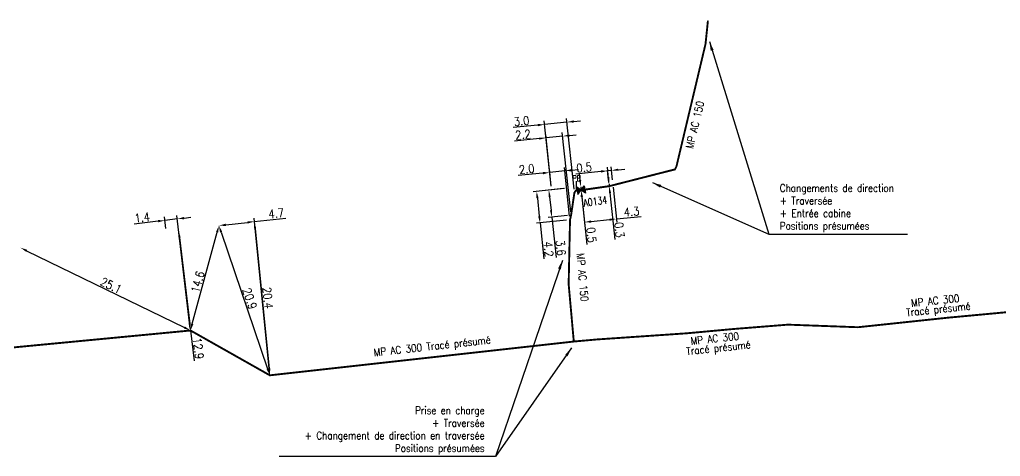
# Model space of a CAD drawing. Header units: millimetres. Extents: x 185000 to 186031, y 127990 to 129000.
# Drawn here: x 185170.9 to 185300.5, y 128909.2 to 128966.9 of the extents above; entities that cross this region are included whole.
import ezdxf
from ezdxf.enums import TextEntityAlignment as Align

# ---------------------------------------------------------------- set-up
doc = ezdxf.new("R2010")
doc.units = ezdxf.units.MM
doc.header["$PDMODE"] = 34
doc.linetypes.add('L_25_PE', pattern=[2000, 1000, 1000])
doc.layers.get('0').update_dxf_attribs({"linetype": 'CONTINUOUS'})
doc.layers.get('DEFPOINTS').update_dxf_attribs({"linetype": 'CONTINUOUS'})
for name, color, linetype in [('G_120', 4, 'CONTINUOUS'), ('G_300', 7, 'CONTINUOUS'), ('G_340', 7, 'CONTINUOUS')]:
    doc.layers.add(name, color=color, linetype=linetype)
doc.styles.add('G_ROMANS', font='ROMANS.SHX', dxfattribs={"width": 0.75})
doc.styles.get("Standard").update_dxf_attribs({"font": 'romans.shx', "width": 0.85})
doc.linetypes.add('G_typB_AP', pattern='A,5,-0.3,["o",Standard,S=1.5,R=0,X=0,Y=-0.5],-1.65', length=6.95)
doc.dimstyles.get("Standard").update_dxf_attribs({"dimtxt": 1.5, "dimasz": 1.2, "dimexe": 0.625, "dimexo": 0.625, "dimgap": 0.25, "dimtad": 1, "dimdec": 1, "dimzin": 0, "dimdsep": 46, "dimtxsty": 'Standard', "dimcen": -0.5, "dimadec": 0, "dimazin": 0, "dimtfac": 1, "dimtdec": 1, "dimtmove": 0, "dimatfit": 3, "dimfxl": 0, "dimtolj": 1, "dimtzin": 0, "dimarcsym": 0})

# ---------------------------------------------------------------- blocks, each defined once
blk = doc.blocks.new('*D95')
at = {"layer": 'DEFPOINTS', "color": 0, "linetype": 'Continuous', "transparency": 16777216}
for p in [(185171.06, 128936.8), (185193.52, 128925.87), (185193.52, 128925.87)]:
    blk.add_point(p, dxfattribs=at)
at = {"layer": 'G_120', "color": 0, "linetype": 'Continuous', "lineweight": -2, "transparency": 16777216}
blk.add_line((185171.87, 128936.4), (185192.71, 128926.26), dxfattribs=at)
at = {"layer": 'G_120', "color": 0, "linetype": 'Continuous', "transparency": 16777216}
for points in [[(185171.93, 128936.54), (185171.8, 128936.27), (185171.06, 128936.8)], [(185192.78, 128926.4), (185192.65, 128926.13), (185193.52, 128925.87)]]:
    blk.add_solid(points, dxfattribs=at)
at = {"layer": 'G_120', "color": 0, "linetype": 'Continuous', "transparency": 16777216, "insert": (185183.03, 128931.81), "char_height": 1.125, "attachment_point": 5, "rotation": 334.0682}
blk.add_mtext('\\A1;25.1', dxfattribs=at)
blk = doc.blocks.new('*D96')
at = {"layer": 'DEFPOINTS', "color": 0, "linetype": 'Continuous', "transparency": 16777216}
for p in [(185197.27, 128939.72), (185197.27, 128939.72), (185193.52, 128925.87)]:
    blk.add_point(p, dxfattribs=at)
at = {"layer": 'G_120', "color": 0, "linetype": 'Continuous', "lineweight": -2, "transparency": 16777216}
blk.add_line((185193.76, 128926.74), (185197.04, 128938.85), dxfattribs=at)
at = {"layer": 'G_120', "color": 0, "linetype": 'Continuous', "transparency": 16777216}
for points in [[(185196.89, 128938.89), (185197.18, 128938.81), (185197.27, 128939.72)], [(185193.61, 128926.78), (185193.9, 128926.7), (185193.52, 128925.87)]]:
    blk.add_solid(points, dxfattribs=at)
at = {"layer": 'G_120', "color": 0, "linetype": 'Continuous', "transparency": 16777216, "insert": (185194.48, 128932.28), "char_height": 1.125, "attachment_point": 5, "rotation": 74.8356}
blk.add_mtext('\\A1;14.6', dxfattribs=at)
blk = doc.blocks.new('*D97')
at = {"layer": 'DEFPOINTS', "color": 0, "linetype": 'Continuous', "transparency": 16777216}
for p in [(185190.15, 128940.41), (185190.34, 128938.87), (185193.55, 128925.65)]:
    blk.add_point(p, dxfattribs=at)
at = {"layer": 'G_120', "color": 0, "linetype": 'Continuous', "lineweight": -2, "transparency": 16777216}
for p, q in [((185190.28, 128939.34), (185190.1, 128940.87)), ((185193.49, 128926.12), (185191.71, 128941.07)), ((185192.66, 128940.71), (185193.56, 128940.82)), ((185189.26, 128940.3), (185186.09, 128939.91)), ((185191.77, 128940.6), (185190.15, 128940.41))]:
    blk.add_line(p, q, dxfattribs=at)
at = {"layer": 'G_120', "color": 0, "linetype": 'Continuous', "transparency": 16777216}
for points in [[(185192.64, 128940.86), (185192.68, 128940.56), (185191.77, 128940.6)], [(185189.24, 128940.45), (185189.28, 128940.15), (185190.15, 128940.41)]]:
    blk.add_solid(points, dxfattribs=at)
at = {"layer": 'G_120', "color": 0, "linetype": 'Continuous', "transparency": 16777216, "insert": (185187.14, 128940.79), "char_height": 1.125, "attachment_point": 5, "rotation": 6.9732}
blk.add_mtext('\\A1;1.4', dxfattribs=at)
blk = doc.blocks.new('*D98')
at = {"layer": 'DEFPOINTS', "color": 0, "linetype": 'Continuous', "transparency": 16777216}
for p in [(185191.95, 128939.07), (185191.95, 128939.07), (185193.52, 128925.87)]:
    blk.add_point(p, dxfattribs=at)
at = {"layer": 'G_120', "color": 0, "linetype": 'Continuous', "lineweight": -2, "transparency": 16777216}
for p, q in [((185192.06, 128938.17), (185193.42, 128926.77)), ((185193.52, 128925.87), (185194, 128921.88))]:
    blk.add_line(p, q, dxfattribs=at)
at = {"layer": 'G_120', "color": 0, "linetype": 'Continuous', "transparency": 16777216}
for points in [[(185192.21, 128938.19), (185191.91, 128938.16), (185191.95, 128939.07)], [(185193.56, 128926.78), (185193.27, 128926.75), (185193.52, 128925.87)]]:
    blk.add_solid(points, dxfattribs=at)
at = {"layer": 'G_120', "color": 0, "linetype": 'Continuous', "transparency": 16777216, "insert": (185194.56, 128923.51), "char_height": 1.125, "attachment_point": 5, "rotation": 276.7836}
blk.add_mtext('\\A1;12.9', dxfattribs=at)
blk = doc.blocks.new('*D105')
at = {"layer": 'DEFPOINTS', "color": 0, "linetype": 'Continuous', "transparency": 16777216}
for p in [(185197.27, 128939.72), (185197.27, 128939.72), (185204, 128919.95)]:
    blk.add_point(p, dxfattribs=at)
at = {"layer": 'G_120', "color": 0, "linetype": 'Continuous', "lineweight": -2, "transparency": 16777216}
for p, q in [((185198.17, 128939.82), (185201.06, 128940.15)), ((185203.96, 128920.42), (185201.91, 128940.72)), ((185201.95, 128940.25), (185206.11, 128940.72))]:
    blk.add_line(p, q, dxfattribs=at)
at = {"layer": 'G_120', "color": 0, "linetype": 'Continuous', "transparency": 16777216}
for points in [[(185198.15, 128939.97), (185198.19, 128939.67), (185197.27, 128939.72)], [(185201.04, 128940.3), (185201.08, 128940), (185201.95, 128940.25)]]:
    blk.add_solid(points, dxfattribs=at)
at = {"layer": 'G_120', "color": 0, "linetype": 'Continuous', "transparency": 16777216, "insert": (185204.84, 128941.33), "char_height": 1.125, "attachment_point": 5, "rotation": 6.469}
blk.add_mtext('\\A1;4.7', dxfattribs=at)
blk = doc.blocks.new('*D106')
at = {"layer": 'DEFPOINTS', "color": 0, "linetype": 'Continuous', "transparency": 16777216}
for p in [(185197.27, 128939.72), (185204, 128919.95), (185204, 128919.95)]:
    blk.add_point(p, dxfattribs=at)
at = {"layer": 'G_120', "color": 0, "linetype": 'Continuous', "lineweight": -2, "transparency": 16777216}
blk.add_line((185197.56, 128938.87), (185203.71, 128920.8), dxfattribs=at)
at = {"layer": 'G_120', "color": 0, "linetype": 'Continuous', "transparency": 16777216}
for points in [[(185197.71, 128938.91), (185197.42, 128938.82), (185197.27, 128939.72)], [(185203.85, 128920.85), (185203.57, 128920.76), (185204, 128919.95)]]:
    blk.add_solid(points, dxfattribs=at)
at = {"layer": 'G_120', "color": 0, "linetype": 'Continuous', "transparency": 16777216, "insert": (185201.35, 128930.08), "char_height": 1.125, "attachment_point": 5, "rotation": 288.7982}
blk.add_mtext('\\A1;20.9', dxfattribs=at)
blk = doc.blocks.new('*D107')
at = {"layer": 'DEFPOINTS', "color": 0, "linetype": 'Continuous', "transparency": 16777216}
for p in [(185201.95, 128940.25), (185204, 128919.95), (185204, 128919.95)]:
    blk.add_point(p, dxfattribs=at)
at = {"layer": 'G_120', "color": 0, "linetype": 'Continuous', "lineweight": -2, "transparency": 16777216}
blk.add_line((185202.05, 128939.35), (185203.91, 128920.85), dxfattribs=at)
at = {"layer": 'G_120', "color": 0, "linetype": 'Continuous', "transparency": 16777216}
for points in [[(185202.19, 128939.37), (185201.9, 128939.34), (185201.95, 128940.25)], [(185204.06, 128920.86), (185203.76, 128920.83), (185204, 128919.95)]]:
    blk.add_solid(points, dxfattribs=at)
at = {"layer": 'G_120', "color": 0, "linetype": 'Continuous', "transparency": 16777216, "insert": (185203.73, 128930.18), "char_height": 1.125, "attachment_point": 5, "rotation": 275.7625}
blk.add_mtext('\\A1;20.4', dxfattribs=at)
blk = doc.blocks.new('G_300_04')
at = {"linetype": 'Continuous'}
h = blk.add_hatch(color=0, dxfattribs=at)
h.paths.add_polyline_path([(-0.5, 0.5), (-0.5, -0.5), (0, 0)])
h.paths.add_polyline_path([(0.5, 0.5), (0, 0), (0.5, -0.5)])
at = {"color": 0, "linetype": 'Continuous', "flags": 128}
blk.add_lwpolyline([(-0.5, -0.5), (0.5, 0.5), (0.5, -0.5), (-0.5, 0.5)], close=True, dxfattribs=at)
at = {"color": 0, "linetype": 'Continuous', "width": 0.75}
blk.add_attdef('NUM', text='', height=1, dxfattribs=at).set_placement((0, 1.78), align=Align.MIDDLE_CENTER)
at = {"color": 0, "linetype": 'Continuous', "width": 0.75, "flags": 3}
for tag, p in [('DEF_LEG', (0, -5)), ('DEF_COUP', (0, -7.5)), ('DEF_TYPE', (0, -10))]:
    blk.add_attdef(tag, text='', height=1.2, dxfattribs=at).set_placement(p, align=Align.MIDDLE)
blk = doc.blocks.new('G_340_13')
at = {"color": 0, "linetype": 'Continuous', "flags": 128}
blk.add_lwpolyline([(0, 0), (0, 1.25)], dxfattribs=at)
at = {"color": 0, "linetype": 'Continuous', "style": 'G_ROMANS', "width": 0.75}
blk.add_text('PB', height=0.75, dxfattribs=at).set_placement((0, 1.66), align=Align.MIDDLE)
at = {"color": 0, "linetype": 'Continuous', "width": 0.75, "flags": 3}
for tag, p in [('DEF_LEG', (0, -3.42)), ('DEF_TYPE', (0, -5.56))]:
    blk.add_attdef(tag, text='', height=1.2, dxfattribs=at).set_placement(p, align=Align.MIDDLE)
blk = doc.blocks.new('*D108')
at = {"layer": 'DEFPOINTS', "color": 0, "linetype": 'Continuous', "transparency": 16777216}
for p in [(185243.21, 128944.66), (185239.24, 128944.25), (185243.65, 128940.48)]:
    blk.add_point(p, dxfattribs=at)
at = {"layer": 'G_120', "color": 0, "linetype": 'Continuous', "lineweight": -2, "transparency": 16777216}
for p, q in [((185242.74, 128944.61), (185238.78, 128944.2)), ((185239.34, 128943.36), (185239.59, 128940.97)), ((185243.19, 128940.43), (185239.22, 128940.03)), ((185239.69, 128940.08), (185240.19, 128935.35))]:
    blk.add_line(p, q, dxfattribs=at)
at = {"layer": 'G_120', "color": 0, "linetype": 'Continuous', "transparency": 16777216}
for points in [[(185239.49, 128943.37), (185239.19, 128943.34), (185239.24, 128944.25)], [(185239.74, 128940.99), (185239.44, 128940.95), (185239.69, 128940.08)]]:
    blk.add_solid(points, dxfattribs=at)
at = {"layer": 'G_120', "color": 0, "linetype": 'Continuous', "transparency": 16777216, "insert": (185240.81, 128936.61), "char_height": 1.125, "attachment_point": 5, "rotation": 276.0676}
blk.add_mtext('\\A1;4.2', dxfattribs=at)
blk = doc.blocks.new('*D109')
at = {"layer": 'DEFPOINTS', "color": 0, "linetype": 'Continuous', "transparency": 16777216}
for p in [(185243.41, 128944.68), (185240.86, 128944.42), (185243.79, 128941.1)]:
    blk.add_point(p, dxfattribs=at)
at = {"layer": 'G_120', "color": 0, "linetype": 'Continuous', "lineweight": -2, "transparency": 16777216}
for p, q in [((185242.94, 128944.63), (185240.39, 128944.37)), ((185240.96, 128943.52), (185241.15, 128941.73)), ((185243.32, 128941.05), (185240.77, 128940.79)), ((185241.24, 128940.84), (185241.81, 128935.52))]:
    blk.add_line(p, q, dxfattribs=at)
at = {"layer": 'G_120', "color": 0, "linetype": 'Continuous', "transparency": 16777216}
for points in [[(185241.1, 128943.54), (185240.81, 128943.51), (185240.86, 128944.42)], [(185241.29, 128941.75), (185241, 128941.72), (185241.24, 128940.84)]]:
    blk.add_solid(points, dxfattribs=at)
at = {"layer": 'G_120', "color": 0, "linetype": 'Continuous', "transparency": 16777216, "insert": (185242.43, 128936.78), "char_height": 1.125, "attachment_point": 5, "rotation": 276.0676}
blk.add_mtext('\\A1;3.6', dxfattribs=at)
blk = doc.blocks.new('*D110')
at = {"layer": 'DEFPOINTS', "color": 0, "linetype": 'Continuous', "transparency": 16777216}
for p in [(185249.12, 128947.01), (185248.83, 128944.93), (185249.3, 128945.28)]:
    blk.add_point(p, dxfattribs=at)
at = {"layer": 'G_120', "color": 0, "linetype": 'Continuous', "lineweight": -2, "transparency": 16777216}
for p, q in [((185248.79, 128945.4), (185248.58, 128947.42)), ((185249.25, 128945.75), (185249.08, 128947.47)), ((185247.73, 128946.87), (185244.4, 128946.53)), ((185249.12, 128947.01), (185248.63, 128946.96)), ((185250.02, 128947.1), (185250.91, 128947.19))]:
    blk.add_line(p, q, dxfattribs=at)
at = {"layer": 'G_120', "color": 0, "linetype": 'Continuous', "transparency": 16777216}
for points in [[(185250, 128947.25), (185250.03, 128946.95), (185249.12, 128947.01)], [(185247.72, 128947.02), (185247.75, 128946.72), (185248.63, 128946.96)]]:
    blk.add_solid(points, dxfattribs=at)
at = {"layer": 'G_120', "color": 0, "linetype": 'Continuous', "transparency": 16777216, "insert": (185245.51, 128947.39), "char_height": 1.125, "attachment_point": 5, "rotation": 5.8287}
blk.add_mtext('\\A1;0.5', dxfattribs=at)
blk = doc.blocks.new('*D111')
at = {"layer": 'DEFPOINTS', "color": 0, "linetype": 'Continuous', "transparency": 16777216}
for p in [(185248.8, 128945.23), (185248.8, 128945.23), (185248.83, 128944.93)]:
    blk.add_point(p, dxfattribs=at)
at = {"layer": 'G_120', "color": 0, "linetype": 'Continuous', "lineweight": -2, "transparency": 16777216}
for p, q in [((185248.71, 128946.12), (185248.62, 128947.02)), ((185248.8, 128945.23), (185248.83, 128944.93)), ((185248.93, 128944.03), (185249.55, 128937.9))]:
    blk.add_line(p, q, dxfattribs=at)
at = {"layer": 'G_120', "color": 0, "linetype": 'Continuous', "transparency": 16777216}
for points in [[(185248.86, 128946.14), (185248.56, 128946.11), (185248.8, 128945.23)], [(185249.07, 128944.05), (185248.78, 128944.02), (185248.83, 128944.93)]]:
    blk.add_solid(points, dxfattribs=at)
at = {"layer": 'G_120', "color": 0, "linetype": 'Continuous', "transparency": 16777216, "insert": (185250.18, 128939.16), "char_height": 1.125, "attachment_point": 5, "rotation": 275.8287}
blk.add_mtext('\\A1;0.3', dxfattribs=at)
blk = doc.blocks.new('*D112')
at = {"layer": 'DEFPOINTS', "color": 0, "linetype": 'Continuous', "transparency": 16777216}
for p in [(185240.3, 128953.08), (185241.22, 128944.45), (185244.23, 128944.06)]:
    blk.add_point(p, dxfattribs=at)
at = {"layer": 'G_120', "color": 0, "linetype": 'Continuous', "lineweight": -2, "transparency": 16777216}
for p, q in [((185244.18, 128944.52), (185243.19, 128953.85)), ((185239.41, 128952.99), (185236.15, 128952.66)), ((185241.17, 128944.92), (185240.25, 128953.55)), ((185243.24, 128953.38), (185240.3, 128953.08)), ((185244.13, 128953.47), (185245.03, 128953.56))]:
    blk.add_line(p, q, dxfattribs=at)
at = {"layer": 'G_120', "color": 0, "linetype": 'Continuous', "transparency": 16777216}
for points in [[(185239.39, 128953.14), (185239.42, 128952.84), (185240.3, 128953.08)], [(185244.12, 128953.62), (185244.15, 128953.32), (185243.24, 128953.38)]]:
    blk.add_solid(points, dxfattribs=at)
at = {"layer": 'G_120', "color": 0, "linetype": 'Continuous', "transparency": 16777216, "insert": (185237.25, 128953.52), "char_height": 1.125, "attachment_point": 5, "rotation": 5.8287}
blk.add_mtext('\\A1;3.0', dxfattribs=at)
blk = doc.blocks.new('*D113')
at = {"layer": 'DEFPOINTS', "color": 0, "linetype": 'Continuous', "transparency": 16777216}
for p in [(185240.49, 128951.31), (185241.22, 128944.45), (185243.79, 128941.1)]:
    blk.add_point(p, dxfattribs=at)
at = {"layer": 'G_120', "color": 0, "linetype": 'Continuous', "lineweight": -2, "transparency": 16777216}
for p, q in [((185239.6, 128951.22), (185236.33, 128950.88)), ((185241.17, 128944.92), (185240.44, 128951.77)), ((185242.68, 128951.53), (185240.49, 128951.31)), ((185243.74, 128941.56), (185242.63, 128952)), ((185243.57, 128951.62), (185244.47, 128951.71))]:
    blk.add_line(p, q, dxfattribs=at)
at = {"layer": 'G_120', "color": 0, "linetype": 'Continuous', "transparency": 16777216}
for points in [[(185239.58, 128951.36), (185239.61, 128951.07), (185240.49, 128951.31)], [(185243.56, 128951.77), (185243.59, 128951.47), (185242.68, 128951.53)]]:
    blk.add_solid(points, dxfattribs=at)
at = {"layer": 'G_120', "color": 0, "linetype": 'Continuous', "transparency": 16777216, "insert": (185237.44, 128951.75), "char_height": 1.125, "attachment_point": 5, "rotation": 5.8287}
blk.add_mtext('\\A1;2.2', dxfattribs=at)
blk = doc.blocks.new('*D114')
at = {"layer": 'DEFPOINTS', "color": 0, "linetype": 'Continuous', "transparency": 16777216}
for p in [(185240.98, 128946.74), (185241.22, 128944.45), (185243.65, 128940.48)]:
    blk.add_point(p, dxfattribs=at)
at = {"layer": 'G_120', "color": 0, "linetype": 'Continuous', "lineweight": -2, "transparency": 16777216}
for p, q in [((185243.6, 128940.95), (185242.92, 128947.41)), ((185240.08, 128946.65), (185236.82, 128946.32)), ((185241.17, 128944.92), (185240.93, 128947.21)), ((185242.97, 128946.95), (185240.98, 128946.74)), ((185243.86, 128947.04), (185244.76, 128947.13))]:
    blk.add_line(p, q, dxfattribs=at)
at = {"layer": 'G_120', "color": 0, "linetype": 'Continuous', "transparency": 16777216}
for points in [[(185240.07, 128946.8), (185240.1, 128946.5), (185240.98, 128946.74)], [(185243.85, 128947.19), (185243.88, 128946.89), (185242.97, 128946.95)]]:
    blk.add_solid(points, dxfattribs=at)
at = {"layer": 'G_120', "color": 0, "linetype": 'Continuous', "transparency": 16777216, "insert": (185237.93, 128947.19), "char_height": 1.125, "attachment_point": 5, "rotation": 5.8287}
blk.add_mtext('\\A1;2.0', dxfattribs=at)
blk = doc.blocks.new('*D115')
at = {"layer": 'DEFPOINTS', "color": 0, "linetype": 'Continuous', "transparency": 16777216}
for p in [(185245.07, 128944.85), (185245.07, 128944.85), (185245.12, 128944.4)]:
    blk.add_point(p, dxfattribs=at)
at = {"layer": 'G_300', "color": 0, "linetype": 'Continuous', "lineweight": -2, "transparency": 16777216}
for p, q in [((185244.98, 128945.74), (185244.89, 128946.64)), ((185245.07, 128944.85), (185245.12, 128944.4)), ((185245.21, 128943.5), (185245.85, 128937.22))]:
    blk.add_line(p, q, dxfattribs=at)
at = {"layer": 'G_300', "color": 0, "linetype": 'Continuous', "transparency": 16777216}
for points in [[(185245.13, 128945.76), (185244.83, 128945.73), (185245.07, 128944.85)], [(185245.36, 128943.52), (185245.06, 128943.49), (185245.12, 128944.4)]]:
    blk.add_solid(points, dxfattribs=at)
at = {"layer": 'G_300', "color": 0, "linetype": 'Continuous', "transparency": 16777216, "insert": (185246.48, 128938.48), "char_height": 1.125, "attachment_point": 5, "rotation": 275.8287}
blk.add_mtext('\\A1;0.5', dxfattribs=at)
blk = doc.blocks.new('*D116')
at = {"layer": 'DEFPOINTS', "color": 0, "linetype": 'Continuous', "transparency": 16777216}
for p in [(185249.3, 128945.28), (185245.12, 128944.4), (185249.78, 128940.6)]:
    blk.add_point(p, dxfattribs=at)
at = {"layer": 'G_300', "color": 0, "linetype": 'Continuous', "lineweight": -2, "transparency": 16777216}
for p, q in [((185249.35, 128944.81), (185249.83, 128940.14)), ((185245.17, 128943.93), (185245.6, 128939.7)), ((185249.78, 128940.6), (185253.04, 128940.94)), ((185246.45, 128940.26), (185248.88, 128940.51))]:
    blk.add_line(p, q, dxfattribs=at)
at = {"layer": 'G_300', "color": 0, "linetype": 'Continuous', "transparency": 16777216}
for points in [[(185246.43, 128940.41), (185246.46, 128940.11), (185245.55, 128940.17)], [(185248.87, 128940.66), (185248.9, 128940.36), (185249.78, 128940.6)]]:
    blk.add_solid(points, dxfattribs=at)
at = {"layer": 'G_300', "color": 0, "linetype": 'Continuous', "transparency": 16777216, "insert": (185251.78, 128941.56), "char_height": 1.125, "attachment_point": 5, "rotation": 5.8287}
blk.add_mtext('\\A1;4.3', dxfattribs=at)

msp = doc.modelspace()

# ---------------------------------------------------------------- linework, layer by layer
at = {"layer": 'G_120', "linetype": 'G_typB_AP', "ltscale": 0.5, "const_width": 0.25, "flags": 128}
for points in [[(185245.61, 128944.47), (185248.83, 128944.93), (185256.83, 128946.97), (185257.51, 128947.14), (185257.71, 128947.54), (185261.55, 128963.7), (185261.55, 128963.7), (185261.87, 128966.8), (185261.87, 128966.8)], [(185244.62, 128944.34), (185244.51, 128944.32), (185244.39, 128944.31), (185244.23, 128944.06), (185243.79, 128941.1), (185243.65, 128940.48), (185243.47, 128931.98), (185244.15, 128924.41)], [(185319.76, 128929.89), (185317.22, 128929.7), (185317.22, 128929.7), (185305.36, 128928.66), (185305.36, 128928.66), (185293.57, 128927.56), (185293.57, 128927.56), (185281.68, 128926.3), (185281.68, 128926.3), (185272.44, 128926.64), (185272.44, 128926.64), (185265.17, 128926.06), (185265.17, 128926.06), (185259.1, 128925.5), (185259.1, 128925.5), (185247.13, 128924.68), (185247.13, 128924.68), (185244.15, 128924.41), (185204, 128919.95), (185193.52, 128925.87), (185155.65, 128922.25), (185142.44, 128921.62)]]:
    msp.add_lwpolyline(points, dxfattribs=at)

# ---------------------------------------------------------------- block references
at = {"layer": 'G_300', "ltscale": 0.5}
ref = msp.add_blockref('G_300_04', (185245.12, 128944.4), dxfattribs=dict(at, rotation=8.895166906689273))
ref.add_attrib('NUM', 'A0134', dxfattribs={"layer": '0', "color": 0, "linetype": 'Continuous', "height": 1, "rotation": 8.1193, "width": 0.75}).set_placement((185246.98, 128942.92), align=Align.MIDDLE_CENTER)
at = {"layer": 'G_340', "ltscale": 0.5, "rotation": 359.6192294641881}
msp.add_blockref('G_340_13', (185244.51, 128944.32), dxfattribs=at)

# ---------------------------------------------------------------- texts
at = {"layer": 'G_120', "linetype": 'L_25_PE', "width": 0.85}
for s, rotation, p in [('MP AC 150', 76.6475, (185260.15, 128953.03)), ('MP AC 150', 275.1105, (185245.31, 128932.89)), ('MP AC 300', 6.0491, (185291.89, 128929.82)), ('Tracé présumé', 6.0491, (185292.32, 128928.52)), ('MP AC 300', 6.0491, (185262.78, 128924.81)), ('MP AC 300 Tracé présumé', 6.3428, (185225.46, 128923.64)), ('Tracé présumé', 6.0491, (185263.27, 128923.41))]:
    msp.add_text(s, height=1, rotation=rotation, dxfattribs=at).set_placement(p, align=Align.MIDDLE)
at = {"layer": 'G_120', "linetype": 'Continuous', "char_height": 1}
for s, insert, attachment_point in [('Changements de direction\\P+ Traversée\\P+ Entrée cabine\\PPositions présumées', (185271.36, 128942.02), 4), ('Prise en charge\\P+ Traversée\\P+ Changement de direction en traversée\\PPositions présumées', (185232.36, 128912.66), 6)]:
    msp.add_mtext(s, dxfattribs=dict(at, insert=insert, attachment_point=attachment_point))

# ---------------------------------------------------------------- dimensions: what is measured, and where the dimension line sits
at = {"layer": 'G_120', "linetype": 'Continuous'}
for base, p1, p2, angle, override, picture, middle in [((185240.3, 128953.08), (185244.23, 128944.06), (185241.22, 128944.45), 5.8287, {"dimscale": 0.75, "dimatfit": 0}, '*D112', (185237.33, 128952.78)), ((185240.49, 128951.31), (185243.79, 128941.1), (185241.22, 128944.45), 5.8287, {"dimscale": 0.75, "dimatfit": 0}, '*D113', (185237.52, 128951)), ((185240.98, 128946.74), (185243.65, 128940.48), (185241.22, 128944.45), 5.8287, {"dimscale": 0.75, "dimatfit": 0}, '*D114', (185238, 128946.44)), ((185249.12, 128947.01), (185248.83, 128944.93), (185249.3, 128945.28), 185.8287, {"dimscale": 0.75, "dimatfit": 0}, '*D110', (185245.59, 128946.65)), ((185248.8, 128945.23), (185248.83, 128944.93), (185248.8, 128945.23), 275.8287, {"dimscale": 0.75, "dimatfit": 0}, '*D111', (185249.43, 128939.09)), ((185239.24, 128944.25), (185243.65, 128940.48), (185243.21, 128944.66), 276.0676, {"dimscale": 0.75}, '*D108', (185240.07, 128936.53)), ((185240.86, 128944.42), (185243.79, 128941.1), (185243.41, 128944.68), 276.0676, {"dimscale": 0.75}, '*D109', (185241.68, 128936.7))]:
    dim = msp.add_linear_dim(base=base, p1=p1, p2=p2, angle=angle, dimstyle='Standard', override=override, dxfattribs=at)
    dim.commit()
    dim.dimension.update_dxf_attribs({"geometry": picture, "text_midpoint": middle, "dimtype": 160})
for base, p1, p2, angle, text, override, picture, middle in [((185197.27, 128939.72), (185204, 128919.95), (185197.27, 128939.72), 6.469, '4.7', {"dimscale": 0.75}, '*D105', (185204.92, 128940.59)), ((185190.15, 128940.41), (185193.55, 128925.65), (185190.34, 128938.87), 6.9732, '1.4', {"dimscale": 0.75, "dimatfit": 0}, '*D97', (185187.23, 128940.05)), ((185197.27, 128939.72), (185193.52, 128925.87), (185197.27, 128939.72), 254.8356, '14.6', {"dimscale": 0.75, "dimatfit": 0}, '*D96', (185195.2, 128932.08)), ((185191.95, 128939.07), (185193.52, 128925.87), (185191.95, 128939.07), 276.7836, '12.9', {"dimscale": 0.75}, '*D98', (185193.81, 128923.42)), ((185193.52, 128925.87), (185171.06, 128936.8), (185193.52, 128925.87), 154.0682, '25.1', {"dimscale": 0.75, "dimatfit": 0}, '*D95', (185182.7, 128931.13))]:
    dim = msp.add_linear_dim(base=base, p1=p1, p2=p2, angle=angle, text=text, dimstyle='Standard', override=override, dxfattribs=at)
    dim.commit()
    dim.dimension.update_dxf_attribs({"geometry": picture, "text_midpoint": middle, "dimtype": 160})
for p1, angle, picture, middle in [((185197.27, 128939.72), 108.7982, '*D106', (185201.35, 128930.08)), ((185201.95, 128940.25), 95.7625, '*D107', (185203.73, 128930.18))]:
    dim = msp.add_linear_dim(base=(185204, 128919.95), p1=p1, p2=(185204, 128919.95), angle=angle, dimstyle='Standard', override={"dimscale": 0.75, "dimatfit": 0}, dxfattribs=at)
    dim.commit()
    dim.dimension.update_dxf_attribs({"geometry": picture, "text_midpoint": middle})
at = {"layer": 'G_300', "linetype": 'Continuous'}
for base, p2, angle, override, picture, middle in [((185245.0728, 128944.8472), (185245.0728, 128944.8472), 275.8287, {"dimscale": 0.75, "dimatfit": 0}, '*D115', (185245.7305, 128938.4044)), ((185249.7781, 128940.6028), (185249.3008, 128945.2788), 185.8287, {"dimscale": 0.75}, '*D116', (185251.8566, 128940.815))]:
    dim = msp.add_linear_dim(base=base, p1=(185245.1185, 128944.3995), p2=p2, angle=angle, dimstyle='Standard', override=override, dxfattribs=at)
    dim.commit()
    dim.dimension.update_dxf_attribs({"geometry": picture, "text_midpoint": middle, "dimtype": 160})

# ---------------------------------------------------------------- leaders
at = {"layer": 'G_120', "linetype": 'Continuous'}
for points in [[(185262.07, 128964.02), (185269.91, 128938.6)], [(185242.64, 128935.13), (185233.81, 128909.24)]]:
    msp.add_leader(points, dimstyle='Standard', dxfattribs=at)
at = {"layer": 'G_120', "linetype": 'Continuous', "annotation_type": 0, "has_hookline": 1}
for points, hookline_direction, text_width in [([(185254.53, 128945.4), (185269.91, 128938.6), (185271.11, 128938.6)], 0, 16.88), ([(185243.86, 128923.56), (185233.81, 128909.24), (185232.61, 128909.24)], 1, 27.12)]:
    msp.add_leader(points, dimstyle='Standard', dxfattribs=dict(at, hookline_direction=hookline_direction, text_width=text_width))

doc.saveas('drawing.dxf')
